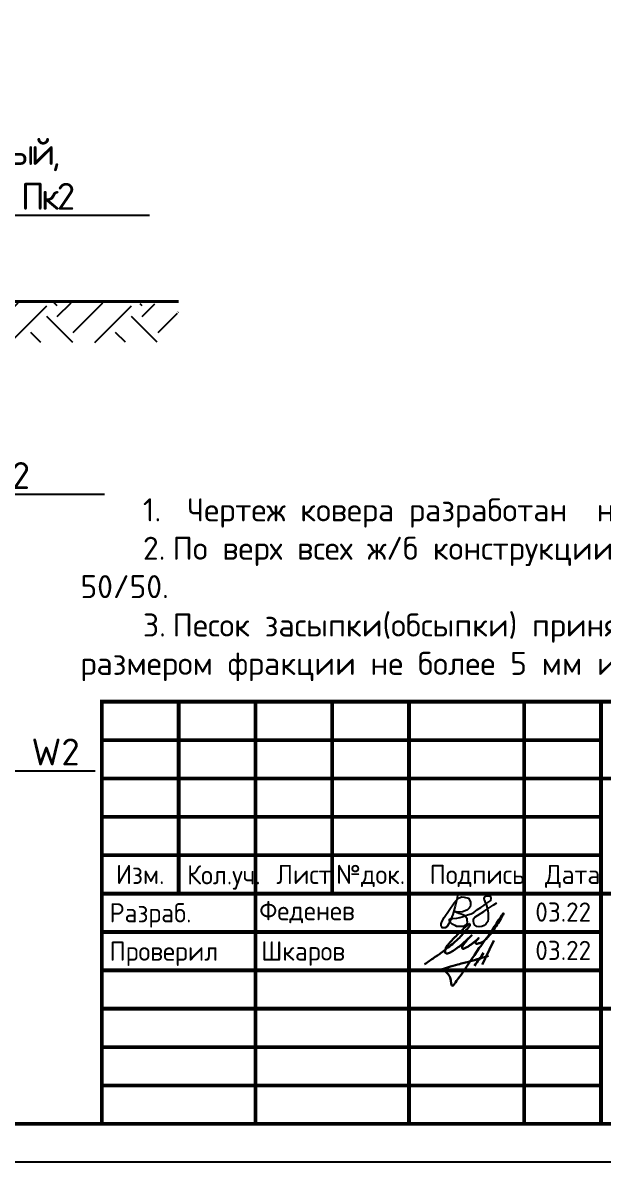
# Model space of a CAD drawing. Header units: millimetres. Extents: x 1601 to 14530, y 1157 to 12625.
# Drawn here: x 8993.8 to 9069.4, y 2825.6 to 2974.1 of the extents above; entities that cross this region are included whole.
import ezdxf
from ezdxf import colors
from ezdxf.entities.mleader import LeaderData, LeaderLine
from ezdxf.enums import TextEntityAlignment as Align
from ezdxf.math import Vec2, Vec3

# ---------------------------------------------------------------- set-up
doc = ezdxf.new("R2010")
doc.units = ezdxf.units.MM
for name, color, linetype, lineweight in [('9 Размеры на геодезии', 5, 'Continuous', 40), ('Размер 3.5', 250, 'Continuous', 35), ('Размеры на чертеже', 250, 'Continuous', 25)]:
    doc.layers.add(name, color=color, linetype=linetype, lineweight=lineweight)
doc.layers.add('рамка', color=7, linetype='Continuous')
doc.layers.add('Штриховка', color=7, linetype='Continuous')
doc.styles.add('-ISOCPEUR-', font='isocpeur.TTF')
doc.styles.add('GOST', font='GOST Common.ttf')

# ---------------------------------------------------------------- blocks, each defined once
blk = doc.blocks.new('*U372')
blk.add_lwpolyline([(0, 0), (420, 0), (420, -297), (0, -297)], close=True)
at = {"const_width": 0.5}
blk.add_lwpolyline([(20, -5), (415, -5), (415, -292), (20, -292)], close=True, dxfattribs=at)
for points in [[(230, -292), (230, -237), (415, -237)], [(240, -237), (240, -262)], [(250, -237), (250, -292)], [(260, -237), (260, -262)], [(270, -237), (270, -292)], [(285, -237), (285, -292)], [(295, -237), (295, -292)], [(230, -242), (295, -242)], [(230, -247), (295, -247)], [(295, -247), (415, -247)], [(230, -252), (295, -252)], [(230, -257), (295, -257)], [(230, -262), (415, -262)], [(230, -267), (295, -267)], [(230, -272), (295, -272)], [(230, -277), (295, -277)], [(295, -277), (415, -277)], [(230, -282), (295, -282)], [(230, -287), (295, -287)]]:
    blk.add_lwpolyline(points, dxfattribs=at)
at = {"style": 'GOST'}
for s, p in [('Изм.', (235, -259.5)), ('Кол.уч.', (245.89, -259.55)), ('Лист', (256.3, -259.5)), ('№док.', (265, -259.5)), ('Подпись', (278.88, -259.5)), ('Дата', (291.31, -259.5))]:
    blk.add_text(s, height=2.5, dxfattribs=at).set_placement(p, align=Align.MIDDLE_CENTER)
for s, p in [('Разраб.', (231, -264.5)), ('Проверил', (231, -269.5))]:
    blk.add_text(s, height=2.5, dxfattribs=at).set_placement(p, align=Align.MIDDLE_LEFT)
blk.add_attdef('РАЗРАБОТАЛ', text='', height=2.5, dxfattribs=at).set_placement((250.5, -264.22), align=Align.MIDDLE_LEFT)
blk.add_attdef('ПРОВЕРИЛ', (250.75, -270.73), '', height=2.5, dxfattribs=at)
at = {"style": 'GOST', "flags": 8}
for tag, p in [('ЛИСТ', (387.6, -271.87)), ('ЛИСТОВ', (405.3, -271.86)), ('ФОРМАТ', (380.97, -294.75))]:
    blk.add_attdef(tag, text='', height=3, dxfattribs=at).set_placement(p, align=Align.MIDDLE_CENTER)
blk.add_attdef('ИМЯ_ЧЕРТЕЖА_001', (321.53, -284.99), '', height=3, dxfattribs=at)
blk = doc.blocks.new('подпись')
at = {"lineweight": 30}
for points in [[(-0.82, -1.23), (-0.21, -0.8), (0.43, -0.36), (0.86, -0.08), (1.32, 0.25), (2, 0.77), (2.8, 1.4), (3.27, 1.83), (3.84, 2.36), (4.46, 3.07), (5.01, 3.73), (5.08, 3.95), (5.01, 4.03), (4.91, 4), (4.76, 3.88), (4.33, 3.49), (3.4, 2.58), (2.34, 1.43), (1.83, 0.48), (1.87, 0.23), (1.99, 0.16), (2.17, 0.16), (2.41, 0.25), (3.02, 0.6), (3.71, 1.09), (4.34, 1.62), (5.32, 2.55), (4.75, 1.98), (4.27, 1.36), (4.08, 1.05), (4.07, 0.85), (4.11, 0.78), (4.25, 0.78), (4.42, 0.84), (4.78, 1.05), (5.16, 1.3), (5.47, 1.51), (5.72, 1.73), (6.05, 1.99), (6.23, 2.18), (5.94, 1.88), (5.8, 1.63), (5.8, 1.5), (5.89, 1.44), (6.13, 1.46), (6.57, 1.6), (6.9, 1.79), (7.5, 2.39), (8.04, 3.08), (8.61, 3.92), (9.15, 4.76), (9.43, 5.33), (8, 3.26), (6.29, 0.88), (3.58, -3.07), (3.05, -3.8), (2.85, -4.05), (2.49, -2.98), (2.12, -2.39), (1.3, -1.96), (1.02, -2.03), (2.91, -1.44), (4.7, -0.96), (7.51, -0.15)], [(8.19, 1.85), (6.68, -1.27)], [(6.86, 0.23), (5.67, -1.43)]]:
    blk.add_spline(points, degree=3, dxfattribs=at)
blk = doc.blocks.new('Подпись Леха')
at = {"layer": 'рамка'}
blk.add_blockref('подпись', (2.7, 0.11), dxfattribs=at)
blk = doc.blocks.new('_DotSmall')
at = {"color": 0, "linetype": 'ByBlock', "const_width": 0.5}
blk.add_lwpolyline([(-0.0625, 0, 1), (0.0625, 0, 1)], format="xyb", close=True, dxfattribs=at)

msp = doc.modelspace()

# ---------------------------------------------------------------- hatches: boundary and pattern name
at = {"layer": 'Штриховка'}
h = msp.add_hatch(dxfattribs=at)
h.set_pattern_fill('EARTH', color=256, scale=31.25, angle=45, style=0)
h.set_pattern_definition([(45, (-158603.9785, 732621.639), (0, 11.04854346), [7.8125, -7.8125]), (45, (-158606.05, 732623.711), (0, 11.04854346), [7.8125, -7.8125]), (45, (-158608.122, 732625.782), (0, 11.04854346), [7.8125, -7.8125]), (135, (-158608.122, 732627.1634), (-11.04854346, 1e-15), [7.8125, -7.8125]), (135, (-158606.05, 732629.235), (-11.04854346, 1e-15), [7.8125, -7.8125]), (135, (-158603.9785, 732631.307), (-11.04854346, 1e-15), [7.8125, -7.8125])])
h.paths.add_polyline_path([(9014.1133, 2937.1559), (9013.9478, 2936.8989), (9013.8069, 2932.5369), (9014.0024, 2932.8818)])
h.paths.add_polyline_path([(9004.6934, 2937.4399), (9014.0623, 2937.4187), (9014.0024, 2932.4835), (9004.6934, 2932.4015)])
h.paths.add_polyline_path([(8947.0988, 2937.5757), (9004.6934, 2937.5757), (9004.6934, 2932.4015), (8955.228, 2932.4015)])
h.paths.add_polyline_path([(8941.2491, 2937.7439), (8946.3928, 2937.7439), (8955.228, 2932.4015), (8944.9941, 2932.6831)])

# ---------------------------------------------------------------- linework, layer by layer
msp.add_lwpolyline([(9050.406, 2860.3375), (9050.3058, 2859.8159), (9050.0972, 2858.9588), (9049.7804, 2857.8778), (9049.3164, 2856.7172), (9048.9976, 2856.2463), (9048.8041, 2856.1471), (9048.6104, 2856.1229), (9048.4215, 2856.1471), (9048.3246, 2856.2585), (9048.2762, 2856.4424), (9048.281, 2856.6506), (9048.3779, 2856.912), (9048.6812, 2857.4716), (9049.9551, 2859.3859), (9050.4516, 2859.9596), (9050.9015, 2860.1535), (9051.2817, 2860.1457), (9051.848, 2859.9829), (9052.1118, 2859.5099), (9052.0884, 2859.1222), (9052.0312, 2858.8593), (9051.9147, 2858.675), (9051.7109, 2858.4906), (9051.4002, 2858.3354), (9051.0411, 2858.2336), (9050.7304, 2858.1753), (9050.4635, 2858.185), (9050.2063, 2858.1944), (9049.9685, 2858.3063), (9049.9109, 2858.3232), (9050.1668, 2858.213), (9050.3738, 2858.1238), (9050.5655, 2858.0558), (9050.8856, 2857.9644), (9051.1113, 2857.8577), (9051.3209, 2857.7586), (9051.4588, 2857.6627), (9051.6103, 2857.3921), (9051.6338, 2857.1422), (9051.657, 2856.8945), (9051.6025, 2856.6502), (9051.4072, 2856.4316), (9051.165, 2856.3222), (9050.868, 2856.291), (9050.5789, 2856.3066), (9050.3353, 2856.3198), (9050.1101, 2856.4237), (9049.8718, 2856.5338), (9049.6885, 2856.6184), (9049.5788, 2856.7205), (9049.4402, 2856.8495), (9049.3561, 2857.0605), (9049.361, 2857.251), (9049.4735, 2857.3145), (9049.8059, 2857.3487), (9050.3062, 2857.4002), (9050.7151, 2857.4855), (9051.0081, 2857.5466), (9051.2577, 2857.6565), (9051.6928, 2857.8129), (9052.167, 2857.9741), (9052.5287, 2858.1451), (9052.7294, 2858.2872), (9053.0276, 2858.4982), (9053.4263, 2858.7805), (9053.8098, 2859.0519), (9054.1073, 2859.2625), (9054.4717, 2859.5204), (9054.726, 2859.7005), (9054.7787, 2859.9444), (9054.724, 2860.1477), (9054.5519, 2860.2571), (9054.3016, 2860.2727), (9054.0512, 2860.2415), (9053.8998, 2860.1484), (9053.8459, 2859.9674), (9053.8753, 2859.767), (9053.9487, 2859.5468), (9054.1249, 2859.1507), (9054.3157, 2858.6029), (9054.3647, 2858.3388), (9054.3793, 2858.0209), (9054.396, 2857.2841), (9054.3489, 2856.9473), (9054.106, 2856.6261), (9053.863, 2856.4146), (9053.5495, 2856.3206), (9053.2047, 2856.2736), (9052.899, 2856.3128), (9052.6639, 2856.4616), (9052.5385, 2856.7201), (9052.4679, 2857.0178), (9052.5071, 2857.2998), (9052.6717, 2857.5191), (9053.816, 2858.2554), (9054.2471, 2858.5609), (9055.0544, 2859.0858), (9055.5284, 2859.3939)])
at = {"layer": '9 Размеры на геодезии', "color": 0, "linetype": 'ByBlock'}
msp.add_line((8941.2491, 2937.7439), (9014.0752, 2937.7439), dxfattribs=at)

# ---------------------------------------------------------------- block references
ref = msp.add_blockref('*U372', (8774.0912, 3122.5891))
ref.add_attrib('ДАТА', '03.22', dxfattribs={"height": 2.5, "style": 'GOST'}).set_placement((9064.1657, 2858.1876), align=Align.MIDDLE_CENTER)
ref.add_attrib('РАЗРАБОТАЛ', 'Феденев', dxfattribs={"height": 2.5, "style": 'GOST'}).set_placement((9024.5918, 2858.3649), align=Align.MIDDLE_LEFT)
ref.add_attrib('ПРОВЕРИЛ', 'Шкаров', (9024.8402, 2851.8599), dxfattribs={"height": 2.5, "style": 'GOST'})
ref.add_attrib('ДАТА1', '03.22', dxfattribs={"height": 2.5, "style": 'GOST'}).set_placement((9064.1657, 2853.1876), align=Align.MIDDLE_CENTER)
msp.add_blockref('Подпись Леха', (9044.2462, 2852.5127))

# ---------------------------------------------------------------- texts
at = {"layer": 'Размер 3.5', "color": 0, "insert": (9001.2967, 2912.089), "char_height": 3, "width": 182.302319, "attachment_point": 1, "style": '-ISOCPEUR-'}
msp.add_mtext('\\pi8.1429;{\\C256;1.^I Чертеж ковера разработан  на основании Альбома ППЧ1-96.\\P2.^IПо верх всех ж/б конструкции нанести 2 слоя }Битум нефтяной строительный марки БН 50/50.{\\C256; \\P3.^IПесок засыпки(обсыпки) принять с коэффициентом фильтрации не менее 5м³/сут, с размером фракции не более 5 мм и не содержащим крупных включений.}', dxfattribs=at)

# ---------------------------------------------------------------- leaders
at = {"layer": 'Размеры на чертеже'}
ml = msp.add_multileader_mtext('Standard', dxfattribs=at)
ml.set_content('{\\fISOCPEUR|b0|i0|c204|p34;\\T0.85;\\C0; Раствор кладочный, \\Pцементный М150, Пк2}', color=256, style='GOST')
ml.set_leader_properties()
ml.set_arrow_properties(name='DOTSMALL')
ml.build(insert=Vec2(0, 0))
ml.multileader.update_dxf_attribs({"text_left_attachment_type": 5, "text_right_attachment_type": 5, "dogleg_length": 1, "arrow_head_size": 2})
ctx = ml.context
ctx.base_point, ctx.char_height, ctx.arrow_head_size, ctx.plane_origin = Vec3(8957.0685, 2949), 3.5, 2, Vec3(9015.242, 2956.8473)
ctx.left_attachment, ctx.right_attachment = 5, 5
notes = []
notes.append((ctx, [(0, (1, 1, 0), (8956.0685, 2949), (1, 0), 1, [(0, [(8921.5504, 2939.7301)], 0, [])])]))
ctx.mtext.insert, ctx.mtext.flow_direction = Vec3(8959.0685, 2959.0333), 5
ml = msp.add_multileader_mtext('Standard', dxfattribs=at)
ml.set_content('{\\fISOCPEUR|b0|i0|c204|p34;\\T0.85;\\C0; Раствор кладочный, \\Pцементный М150, Пк2}', color=256, style='GOST')
ml.set_leader_properties()
ml.set_arrow_properties(name='DOTSMALL')
ml.build(insert=Vec2(0, 0))
ml.multileader.update_dxf_attribs({"text_left_attachment_type": 5, "text_right_attachment_type": 5, "dogleg_length": 1, "arrow_head_size": 2})
ctx = ml.context
ctx.base_point, ctx.char_height, ctx.arrow_head_size, ctx.plane_origin = Vec3(8951.1941, 2912.6228), 3.5, 2, Vec3(9009.3676, 2948.3222)
ctx.left_attachment, ctx.right_attachment = 5, 5
notes.append((ctx, [(0, (1, 1, 0), (8950.1941, 2912.6228), (1, 0), 1, [(0, [(8943.7218, 2903.7933)], 0, [])])]))
ctx.mtext.insert, ctx.mtext.flow_direction = Vec3(8953.1941, 2922.6561), 5
ml = msp.add_multileader_mtext('Standard', dxfattribs=at)
ml.set_content('{\\fISOCPEUR|b0|i0|c204|p34;\\C0;Бетон класса В7,5 W2}', color=256, style='GOST')
ml.set_leader_properties()
ml.set_arrow_properties(name='DOTSMALL')
ml.build(insert=Vec2(0, 0))
ml.multileader.update_dxf_attribs({"text_left_attachment_type": 5, "text_right_attachment_type": 5, "dogleg_length": 1, "arrow_head_size": 2})
ctx = ml.context
ctx.base_point, ctx.char_height, ctx.arrow_head_size, ctx.plane_origin = Vec3(8951.0753, 2876.5944), 3.5, 2, Vec3(9011.1395, 2913.2436)
ctx.left_attachment, ctx.right_attachment = 5, 5
notes.append((ctx, [(0, (1, 1, 0), (8950.0753, 2876.5944), (1, 0), 1, [(0, [(8945.4936, 2868.7148)], 0, [])])]))
ctx.mtext.insert, ctx.mtext.flow_direction = Vec3(8953.0753, 2880.7944), 5
for ctx, leaders in notes:
    for number, flags, end, landing, length, lines in leaders:
        leader = LeaderData()
        leader.index, (leader.has_last_leader_line, leader.has_dogleg_vector, leader.attachment_direction) = number, flags
        leader.last_leader_point, leader.dogleg_vector, leader.dogleg_length = Vec3(end), Vec3(landing), length
        for number, points, colour, breaks in lines:
            line = LeaderLine()
            line.index, line.vertices, line.color, line.breaks = number, Vec3.list(points), colors.encode_raw_color(colour), breaks
            leader.lines.append(line)
        ctx.leaders.append(leader)

doc.saveas('drawing.dxf')
